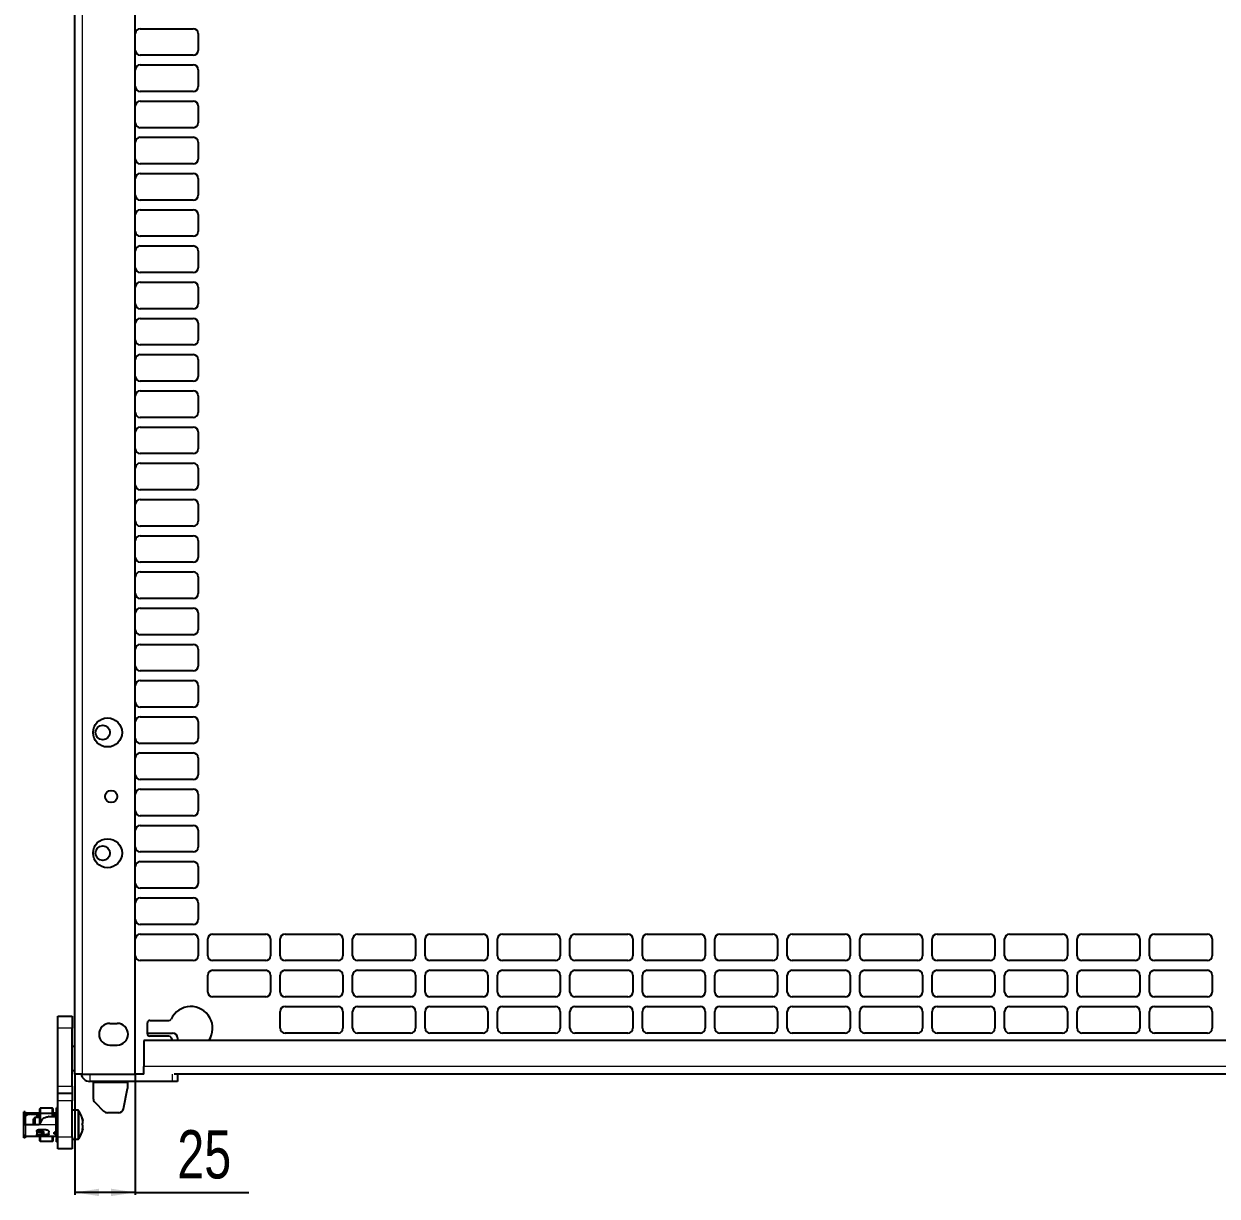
# Model space of a CAD drawing. Header units: millimetres. Extents: x -1019 to 1271, y -273 to 1986.
# Drawn here: x 299 to 793.1, y -117.3 to 368.2 of the extents above; entities that cross this region are included whole.
import ezdxf

# ---------------------------------------------------------------- set-up
doc = ezdxf.new("R2010")
doc.units = ezdxf.units.MM
doc.layers.add('FORMAT', color=7, linetype='Continuous')
doc.styles.add('SLDTEXTSTYLE0', font='TXT', dxfattribs={"width": 0.75})
doc.dimstyles.new('SLDDIMSTYLE0', dxfattribs={"dimtxt": 20, "dimasz": 10, "dimexe": 0, "dimexo": 0.0625, "dimgap": 5, "dimtad": 2, "dimdec": 1, "dimrnd": 1e-09, "dimzin": 12, "dimdsep": 46, "dimtxsty": 'SLDTEXTSTYLE0', "dimsah": 1, "dimcen": 0.09, "dimadec": 0, "dimazin": 3, "dimtfac": 1, "dimtofl": 0, "dimtmove": 0, "dimatfit": 3, "dimfxl": 0, "dimfrac": 2, "dimtolj": 1, "dimtzin": 12, "dimarcsym": 0})

# ---------------------------------------------------------------- blocks, each defined once
blk = doc.blocks.new('_D_7')
at = {"layer": 'FORMAT'}
for p, q in [((320.11, -66.76), (320.11, -116.75)), ((345.11, -66.76), (345.11, -116.75)), ((345.11, -115.75), (320.11, -115.75)), ((345.11, -115.75), (392.06, -115.75))]:
    blk.add_line(p, q, dxfattribs=at)
for points in [[(320.11, -115.75), (330.11, -117.29), (330.11, -114.21)], [(345.11, -115.75), (335.11, -114.21), (335.11, -117.29)]]:
    blk.add_solid(points, dxfattribs=at)
at = {"layer": 'FORMAT', "insert": (362.51, -89.97), "char_height": 20, "attachment_point": 1, "style": 'SLDTEXTSTYLE0'}
blk.add_mtext('25', dxfattribs=at)

msp = doc.modelspace()

# ---------------------------------------------------------------- linework, layer by layer
at = {"color": 7, "linetype": 'Continuous', "lineweight": 25}
for p, q in [((320.11, -66.75), (320.11, 1816.25)), ((345.11, -66.75), (345.11, 1787.05)), ((347.11, 366.25), (369.11, 366.25)), ((371.11, 364.25), (371.11, 357.25)), ((369.11, 355.25), (347.11, 355.25)), ((347.11, 351.25), (369.11, 351.25)), ((371.11, 349.25), (371.11, 342.25)), ((369.11, 340.25), (347.11, 340.25)), ((347.11, 336.25), (369.11, 336.25)), ((371.11, 334.25), (371.11, 327.25)), ((369.11, 325.25), (347.11, 325.25)), ((347.11, 321.25), (369.11, 321.25)), ((371.11, 319.25), (371.11, 312.25)), ((369.11, 310.25), (347.11, 310.25)), ((347.11, 306.25), (369.11, 306.25)), ((371.11, 304.25), (371.11, 297.25)), ((369.11, 295.25), (347.11, 295.25)), ((347.11, 291.25), (369.11, 291.25)), ((371.11, 289.25), (371.11, 282.25)), ((369.11, 280.25), (347.11, 280.25)), ((347.11, 276.25), (369.11, 276.25)), ((371.11, 274.25), (371.11, 267.25)), ((369.11, 265.25), (347.11, 265.25)), ((347.11, 261.25), (369.11, 261.25)), ((371.11, 259.25), (371.11, 252.25)), ((369.11, 250.25), (347.11, 250.25)), ((347.11, 246.25), (369.11, 246.25)), ((371.11, 244.25), (371.11, 237.25)), ((369.11, 235.25), (347.11, 235.25)), ((347.11, 231.25), (369.11, 231.25)), ((371.11, 229.25), (371.11, 222.25)), ((369.11, 220.25), (347.11, 220.25)), ((347.11, 216.25), (369.11, 216.25)), ((371.11, 214.25), (371.11, 207.25)), ((369.11, 205.25), (347.11, 205.25)), ((347.11, 201.25), (369.11, 201.25)), ((371.11, 199.25), (371.11, 192.25)), ((369.11, 190.25), (347.11, 190.25)), ((347.11, 186.25), (369.11, 186.25)), ((371.11, 184.25), (371.11, 177.25)), ((369.11, 175.25), (347.11, 175.25)), ((347.11, 171.25), (369.11, 171.25)), ((371.11, 169.25), (371.11, 162.25)), ((369.11, 160.25), (347.11, 160.25)), ((347.11, 156.25), (369.11, 156.25)), ((371.11, 154.25), (371.11, 147.25)), ((369.11, 145.25), (347.11, 145.25)), ((347.11, 141.25), (369.11, 141.25)), ((371.11, 139.25), (371.11, 132.25)), ((369.11, 130.25), (347.11, 130.25)), ((347.11, 126.25), (369.11, 126.25)), ((371.11, 124.25), (371.11, 117.25)), ((369.11, 115.25), (347.11, 115.25)), ((347.11, 111.25), (369.11, 111.25)), ((371.11, 109.25), (371.11, 102.25)), ((369.11, 100.25), (347.11, 100.25)), ((347.11, 96.25), (369.11, 96.25)), ((371.11, 94.25), (371.11, 87.25)), ((369.11, 85.25), (347.11, 85.25)), ((347.11, 81.25), (369.11, 81.25)), ((371.11, 79.25), (371.11, 72.25)), ((369.11, 70.25), (347.11, 70.25)), ((347.11, 66.25), (369.11, 66.25)), ((371.11, 64.25), (371.11, 57.25)), ((369.11, 55.25), (347.11, 55.25)), ((347.11, 51.25), (369.11, 51.25)), ((371.11, 49.25), (371.11, 42.25)), ((369.11, 40.25), (347.11, 40.25)), ((347.11, 36.25), (369.11, 36.25)), ((371.11, 34.25), (371.11, 27.25)), ((369.11, 25.25), (347.11, 25.25)), ((347.11, 21.25), (369.11, 21.25)), ((371.11, 19.25), (371.11, 12.25)), ((369.11, 10.25), (347.11, 10.25)), ((347.11, 6.25), (369.11, 6.25)), ((371.11, 4.25), (371.11, -2.75)), ((369.11, -4.75), (347.11, -4.75)), ((347.11, -8.75), (369.11, -8.75)), ((377.11, -8.75), (399.11, -8.75)), ((407.11, -8.75), (429.11, -8.75)), ((437.11, -8.75), (459.11, -8.75)), ((467.11, -8.75), (489.11, -8.75)), ((497.11, -8.75), (519.11, -8.75)), ((527.11, -8.75), (549.11, -8.75)), ((557.11, -8.75), (579.11, -8.75)), ((587.11, -8.75), (609.11, -8.75)), ((617.11, -8.75), (639.11, -8.75)), ((647.11, -8.75), (669.11, -8.75)), ((677.11, -8.75), (699.11, -8.75)), ((707.11, -8.75), (729.11, -8.75)), ((737.11, -8.75), (759.11, -8.75)), ((767.11, -8.75), (789.11, -8.75)), ((371.11, -10.75), (371.11, -17.75)), ((375.11, -17.75), (375.11, -10.75)), ((401.11, -10.75), (401.11, -17.75)), ((405.11, -17.75), (405.11, -10.75)), ((431.11, -10.75), (431.11, -17.75)), ((435.11, -17.75), (435.11, -10.75)), ((461.11, -10.75), (461.11, -17.75)), ((465.11, -17.75), (465.11, -10.75)), ((491.11, -10.75), (491.11, -17.75)), ((495.11, -17.75), (495.11, -10.75)), ((521.11, -10.75), (521.11, -17.75)), ((525.11, -17.75), (525.11, -10.75)), ((551.11, -10.75), (551.11, -17.75)), ((555.11, -17.75), (555.11, -10.75)), ((581.11, -10.75), (581.11, -17.75)), ((585.11, -17.75), (585.11, -10.75)), ((611.11, -10.75), (611.11, -17.75)), ((615.11, -17.75), (615.11, -10.75)), ((641.11, -10.75), (641.11, -17.75)), ((645.11, -17.75), (645.11, -10.75)), ((671.11, -10.75), (671.11, -17.75)), ((675.11, -17.75), (675.11, -10.75)), ((701.11, -10.75), (701.11, -17.75)), ((705.11, -17.75), (705.11, -10.75)), ((731.11, -10.75), (731.11, -17.75)), ((735.11, -17.75), (735.11, -10.75)), ((761.11, -10.75), (761.11, -17.75)), ((765.11, -17.75), (765.11, -10.75)), ((791.11, -10.75), (791.11, -17.75)), ((369.11, -19.75), (347.11, -19.75)), ((399.11, -19.75), (377.11, -19.75)), ((429.11, -19.75), (407.11, -19.75)), ((459.11, -19.75), (437.11, -19.75)), ((489.11, -19.75), (467.11, -19.75)), ((519.11, -19.75), (497.11, -19.75)), ((549.11, -19.75), (527.11, -19.75)), ((579.11, -19.75), (557.11, -19.75)), ((609.11, -19.75), (587.11, -19.75)), ((639.11, -19.75), (617.11, -19.75)), ((669.11, -19.75), (647.11, -19.75)), ((699.11, -19.75), (677.11, -19.75)), ((729.11, -19.75), (707.11, -19.75)), ((759.11, -19.75), (737.11, -19.75)), ((789.11, -19.75), (767.11, -19.75)), ((377.11, -23.75), (399.11, -23.75)), ((407.11, -23.75), (429.11, -23.75)), ((437.11, -23.75), (459.11, -23.75)), ((467.11, -23.75), (489.11, -23.75)), ((497.11, -23.75), (519.11, -23.75)), ((527.11, -23.75), (549.11, -23.75)), ((557.11, -23.75), (579.11, -23.75)), ((587.11, -23.75), (609.11, -23.75)), ((617.11, -23.75), (639.11, -23.75)), ((647.11, -23.75), (669.11, -23.75)), ((677.11, -23.75), (699.11, -23.75)), ((707.11, -23.75), (729.11, -23.75)), ((737.11, -23.75), (759.11, -23.75)), ((767.11, -23.75), (789.11, -23.75)), ((375.11, -32.75), (375.11, -25.75)), ((401.11, -25.75), (401.11, -32.75)), ((405.11, -32.75), (405.11, -25.75)), ((431.11, -25.75), (431.11, -32.75)), ((435.11, -32.75), (435.11, -25.75)), ((461.11, -25.75), (461.11, -32.75)), ((465.11, -32.75), (465.11, -25.75)), ((491.11, -25.75), (491.11, -32.75)), ((495.11, -32.75), (495.11, -25.75)), ((521.11, -25.75), (521.11, -32.75)), ((525.11, -32.75), (525.11, -25.75)), ((551.11, -25.75), (551.11, -32.75)), ((555.11, -32.75), (555.11, -25.75)), ((581.11, -25.75), (581.11, -32.75)), ((585.11, -32.75), (585.11, -25.75)), ((611.11, -25.75), (611.11, -32.75)), ((615.11, -32.75), (615.11, -25.75)), ((641.11, -25.75), (641.11, -32.75)), ((645.11, -32.75), (645.11, -25.75)), ((671.11, -25.75), (671.11, -32.75)), ((675.11, -32.75), (675.11, -25.75)), ((701.11, -25.75), (701.11, -32.75)), ((705.11, -32.75), (705.11, -25.75)), ((731.11, -25.75), (731.11, -32.75)), ((735.11, -32.75), (735.11, -25.75)), ((761.11, -25.75), (761.11, -32.75)), ((765.11, -32.75), (765.11, -25.75)), ((791.11, -25.75), (791.11, -32.75)), ((399.11, -34.75), (377.11, -34.75)), ((429.11, -34.75), (407.11, -34.75)), ((407.11, -38.75), (429.11, -38.75)), ((459.11, -34.75), (437.11, -34.75)), ((437.11, -38.75), (459.11, -38.75)), ((489.11, -34.75), (467.11, -34.75)), ((467.11, -38.75), (489.11, -38.75)), ((519.11, -34.75), (497.11, -34.75)), ((497.11, -38.75), (519.11, -38.75)), ((549.11, -34.75), (527.11, -34.75)), ((527.11, -38.75), (549.11, -38.75)), ((579.11, -34.75), (557.11, -34.75)), ((557.11, -38.75), (579.11, -38.75)), ((609.11, -34.75), (587.11, -34.75)), ((587.11, -38.75), (609.11, -38.75)), ((639.11, -34.75), (617.11, -34.75)), ((617.11, -38.75), (639.11, -38.75)), ((669.11, -34.75), (647.11, -34.75)), ((647.11, -38.75), (669.11, -38.75)), ((699.11, -34.75), (677.11, -34.75)), ((677.11, -38.75), (699.11, -38.75)), ((729.11, -34.75), (707.11, -34.75)), ((707.11, -38.75), (729.11, -38.75)), ((759.11, -34.75), (737.11, -34.75)), ((737.11, -38.75), (759.11, -38.75)), ((789.11, -34.75), (767.11, -34.75)), ((767.11, -38.75), (789.11, -38.75)), ((312.96, -42.75), (318.96, -42.75)), ((312.96, -47.75), (312.96, -42.75)), ((318.96, -42.75), (318.96, -47.75)), ((405.11, -47.75), (405.11, -40.75)), ((431.11, -40.75), (431.11, -47.75)), ((435.11, -47.75), (435.11, -40.75)), ((461.11, -40.75), (461.11, -47.75)), ((465.11, -47.75), (465.11, -40.75)), ((491.11, -40.75), (491.11, -47.75)), ((495.11, -47.75), (495.11, -40.75)), ((521.11, -40.75), (521.11, -47.75)), ((525.11, -47.75), (525.11, -40.75)), ((551.11, -40.75), (551.11, -47.75)), ((555.11, -47.75), (555.11, -40.75)), ((581.11, -40.75), (581.11, -47.75)), ((585.11, -47.75), (585.11, -40.75)), ((611.11, -40.75), (611.11, -47.75)), ((615.11, -47.75), (615.11, -40.75)), ((641.11, -40.75), (641.11, -47.75)), ((645.11, -47.75), (645.11, -40.75)), ((671.11, -40.75), (671.11, -47.75)), ((675.11, -47.75), (675.11, -40.75)), ((701.11, -40.75), (701.11, -47.75)), ((705.11, -47.75), (705.11, -40.75)), ((731.11, -40.75), (731.11, -47.75)), ((735.11, -47.75), (735.11, -40.75)), ((761.11, -40.75), (761.11, -47.75)), ((765.11, -47.75), (765.11, -40.75)), ((791.11, -40.75), (791.11, -47.75)), ((312.96, -71.75), (312.96, -47.75)), ((318.96, -71.75), (318.96, -47.75)), ((334.61, -45.75), (337.61, -45.75)), ((350.11, -50.01), (350.11, -45.51)), ((351.11, -44.51), (359.06, -44.51)), ((1177.61, -52.76), (348.61, -52.76)), ((348.61, -52.76), (348.61, -63.66)), ((350.11, -49.75), (360.56, -49.75)), ((359.06, -51.01), (351.11, -51.01)), ((360.63, -52.76), (359.96, -51.59)), ((362.56, -51.75), (362.56, -52.76)), ((429.11, -49.75), (407.11, -49.75)), ((459.11, -49.75), (437.11, -49.75)), ((489.11, -49.75), (467.11, -49.75)), ((519.11, -49.75), (497.11, -49.75)), ((549.11, -49.75), (527.11, -49.75)), ((579.11, -49.75), (557.11, -49.75)), ((609.11, -49.75), (587.11, -49.75)), ((639.11, -49.75), (617.11, -49.75)), ((669.11, -49.75), (647.11, -49.75)), ((699.11, -49.75), (677.11, -49.75)), ((729.11, -49.75), (707.11, -49.75)), ((759.11, -49.75), (737.11, -49.75)), ((789.11, -49.75), (767.11, -49.75)), ((320.11, -55.25), (318.96, -55.25)), ((334.61, -54.75), (337.61, -54.75)), ((348.61, -66.76), (348.61, -63.66)), ((318.96, -65.25), (320.11, -65.25)), ((323.21, -66.75), (320.11, -66.75)), ((323.21, -66.75), (345.11, -66.75)), ((348.61, -66.75), (345.11, -66.75)), ((1164.53, -66.76), (361.18, -66.76)), ((362.56, -66.76), (362.56, -69.75)), ((312.96, -74.75), (312.96, -71.75)), ((318.96, -71.75), (318.96, -74.75)), ((360.56, -69.75), (326.21, -69.75)), ((327.71, -69.75), (327.71, -70.35)), ((327.71, -70.35), (327.71, -76.92)), ((340.18, -81.14), (341.86, -72.75)), ((341.86, -69.75), (341.86, -70.35)), ((341.86, -70.35), (341.86, -72.75)), ((362.56, -69.75), (360.56, -69.75)), ((318.96, -74.75), (312.96, -74.75)), ((312.96, -77.75), (312.96, -74.75)), ((312.96, -92.75), (312.96, -77.75)), ((318.96, -74.75), (318.96, -77.75)), ((318.96, -92.75), (318.96, -77.75)), ((328.29, -78.34), (332.12, -82.17)), ((298.96, -85.93), (298.96, -82.32)), ((299.46, -82.32), (298.96, -82.32)), ((299.46, -82.32), (299.46, -85.93)), ((301.66, -82.9), (299.66, -82.9)), ((300.16, -83.36), (299.66, -83.36)), ((299.66, -83.36), (299.66, -83.81)), ((299.66, -83.81), (300.16, -83.81)), ((300.16, -83.81), (300.16, -83.36)), ((301.66, -83.4), (301.66, -82.9)), ((305.56, -82.9), (301.66, -82.9)), ((301.66, -83.4), (305.56, -83.4)), ((304.86, -83.81), (305.56, -83.81)), ((305.67, -80.91), (305.56, -81.14)), ((305.56, -83.09), (305.56, -81.14)), ((305.67, -83.06), (305.56, -83.09)), ((305.56, -85.75), (305.56, -83.09)), ((305.67, -80.91), (305.67, -83.06)), ((310.76, -80.91), (305.67, -80.91)), ((310.76, -83.06), (305.67, -83.06)), ((305.67, -83.06), (305.67, -85.75)), ((310.76, -83.06), (310.76, -80.91)), ((310.96, -81.04), (310.76, -80.91)), ((310.96, -83.07), (310.76, -83.06)), ((310.76, -84.25), (310.76, -83.06)), ((310.96, -81.04), (310.96, -83.07)), ((312.26, -82.9), (310.96, -82.9)), ((310.96, -83.07), (310.96, -84.25)), ((310.96, -83.4), (312.26, -83.4)), ((312.16, -83.6), (310.96, -83.6)), ((312.16, -83.6), (312.16, -84.63)), ((312.96, -80.65), (312.46, -80.65)), ((312.46, -85.91), (312.46, -80.65)), ((321.28, -81.75), (318.96, -81.75)), ((338.22, -82.75), (333.54, -82.75)), ((299.46, -85.93), (298.96, -85.93)), ((298.96, -87.62), (298.96, -85.93)), ((299.46, -87.62), (298.96, -87.62)), ((298.96, -87.75), (298.96, -87.62)), ((299.66, -87.75), (298.96, -87.75)), ((298.96, -91.9), (298.96, -87.75)), ((299.46, -85.93), (299.46, -87.62)), ((299.46, -87.62), (299.46, -87.75)), ((305.26, -87.75), (299.66, -87.75)), ((303.46, -84.75), (302.96, -85.25)), ((302.96, -87.75), (302.96, -85.25)), ((305.56, -84.75), (303.46, -84.75)), ((303.46, -84.75), (303.46, -87.75)), ((304.36, -84.05), (304.36, -84.21)), ((304.36, -84.21), (305.56, -84.09)), ((304.36, -84.21), (304.36, -84.75)), ((306.41, -85.75), (305.26, -87.75)), ((305.67, -85.75), (305.56, -85.75)), ((305.56, -87.23), (305.56, -85.75)), ((306.41, -85.75), (305.67, -85.75)), ((305.67, -85.75), (305.67, -87.03)), ((309.36, -84.25), (311.51, -84.25)), ((312.16, -84.3), (312.26, -84.3)), ((312.46, -84.75), (312.22, -84.75)), ((312.26, -85), (312.26, -87.75)), ((312.46, -86.31), (312.26, -86.3)), ((312.46, -87.75), (312.26, -87.75)), ((312.46, -85.91), (312.96, -85.91)), ((312.46, -86.45), (312.46, -85.91)), ((312.96, -86.45), (312.46, -86.45)), ((312.46, -92.07), (312.46, -87.75)), ((312.46, -87.75), (312.96, -87.75)), ((298.96, -93.18), (298.96, -91.9)), ((299.46, -93.18), (298.96, -93.18)), ((299.46, -92.57), (299.46, -93.18)), ((301.66, -92.6), (299.66, -92.6)), ((312.26, -92.6), (301.66, -92.6)), ((304.36, -90.57), (304.36, -90.24)), ((304.36, -90.57), (304.36, -91.7)), ((304.36, -91.91), (304.36, -91.7)), ((308.16, -89.8), (304.86, -89.8)), ((308.16, -92.15), (304.86, -92.15)), ((305.56, -90.53), (305.56, -89.8)), ((305.56, -94.37), (305.56, -92.6)), ((305.67, -89.8), (305.67, -90.57)), ((305.67, -92.6), (305.67, -94.6)), ((306.44, -91.7), (308.16, -91.7)), ((307.24, -90.81), (307.01, -90.51)), ((307.29, -90.95), (307.29, -90.97)), ((309.36, -91.5), (309.36, -90.83)), ((310.76, -94.6), (310.76, -92.6)), ((310.96, -92.6), (310.96, -94.47)), ((311.46, -91.24), (311.46, -91.12)), ((312.01, -90.71), (312.26, -90.71)), ((312.01, -91.2), (312.26, -91.2)), ((312.01, -91.6), (312.26, -91.6)), ((312.16, -90.71), (312.16, -91.2)), ((312.16, -90.75), (312.42, -90.75)), ((312.96, -92.07), (312.46, -92.07)), ((312.46, -92.07), (312.46, -93.39)), ((312.96, -93.39), (312.46, -93.39)), ((312.46, -94.85), (312.46, -93.39)), ((312.96, -97.75), (312.96, -92.75)), ((318.96, -92.75), (318.96, -97.75)), ((318.96, -93.75), (321.28, -93.75)), ((305.56, -94.37), (305.67, -94.6)), ((310.76, -94.6), (305.67, -94.6)), ((310.76, -94.6), (310.96, -94.47)), ((312.46, -94.85), (312.96, -94.85)), ((318.96, -97.75), (312.96, -97.75))]:
    msp.add_line(p, q, dxfattribs=at)
at = {"color": 8, "linetype": 'Continuous', "lineweight": 18}
for p, q in [((323.21, -66.75), (323.21, 1787.05)), ((318.96, -47.75), (312.96, -47.75)), ((1177.61, -63.66), (348.61, -63.66)), ((326.21, -66.75), (326.21, -69.75)), ((360.56, -69.75), (360.56, -66.76)), ((312.96, -71.75), (318.96, -71.75)), ((341.86, -70.35), (327.71, -70.35)), ((318.96, -77.75), (312.96, -77.75)), ((312.26, -84.3), (312.26, -83.4)), ((321.28, -81.75), (321.28, -84.19)), ((321.72, -81.98), (321.72, -84.33)), ((299.66, -84.01), (299.66, -87.75)), ((299.66, -87.75), (299.66, -92.6)), ((312.26, -87.75), (305.26, -87.75)), ((312.26, -90.71), (312.26, -87.75)), ((321.28, -84.19), (321.28, -93.75)), ((321.72, -84.33), (321.72, -93.52)), ((304.86, -91.7), (304.86, -92.15)), ((308.16, -92.15), (308.16, -91.7)), ((312.01, -91.2), (312.01, -91.6)), ((312.26, -92.6), (312.26, -91.6)), ((312.96, -92.75), (318.96, -92.75))]:
    msp.add_line(p, q, dxfattribs=at)
at = {"color": 7, "linetype": 'Continuous', "lineweight": 25, "flags": 128}
for points in [[(299.66, -82.9), (299.52, -82.92), (299.46, -82.93)], [(312.46, -83.37), (312.4, -83.39), (312.26, -83.4)], [(312.46, -84.28), (312.4, -84.29), (312.26, -84.3)], [(312.16, -90.88), (312.2, -90.79), (312.22, -90.75)], [(312.46, -90.83), (312.45, -90.8), (312.44, -90.78), (312.43, -90.76), (312.4, -90.74), (312.37, -90.73), (312.34, -90.71), (312.3, -90.71), (312.26, -90.71)], [(312.46, -91.23), (312.4, -91.21), (312.26, -91.2)]]:
    msp.add_lwpolyline(points, dxfattribs=at)
at = {"color": 7, "linetype": 'Continuous', "lineweight": 25}
for centre, radius in [((333.61, 74.75), 6), ((331.61, 74.75), 3), ((335.11, 48.25), 2.5), ((333.61, 24.75), 6), ((331.61, 24.75), 3)]:
    msp.add_circle(centre, radius, dxfattribs=at)
for centre, radius, start, end in [((347.11, 364.25), 2, 90, 180), ((369.11, 364.25), 2, 0, 90), ((347.11, 357.25), 2, 180, 270), ((369.11, 357.25), 2, 270, 0), ((347.11, 349.25), 2, 90, 180), ((369.11, 349.25), 2, 0, 90), ((347.11, 342.25), 2, 180, 270), ((369.11, 342.25), 2, 270, 0), ((347.11, 334.25), 2, 90, 180), ((369.11, 334.25), 2, 0, 90), ((347.11, 327.25), 2, 180, 270), ((369.11, 327.25), 2, 270, 0), ((347.11, 319.25), 2, 90, 180), ((369.11, 319.25), 2, 0, 90), ((347.11, 312.25), 2, 180, 270), ((369.11, 312.25), 2, 270, 0), ((347.11, 304.25), 2, 90, 180), ((369.11, 304.25), 2, 0, 90), ((347.11, 297.25), 2, 180, 270), ((369.11, 297.25), 2, 270, 0), ((347.11, 289.25), 2, 90, 180), ((369.11, 289.25), 2, 0, 90), ((347.11, 282.25), 2, 180, 270), ((369.11, 282.25), 2, 270, 0), ((347.11, 274.25), 2, 90, 180), ((369.11, 274.25), 2, 0, 90), ((347.11, 267.25), 2, 180, 270), ((369.11, 267.25), 2, 270, 0), ((347.11, 259.25), 2, 90, 180), ((369.11, 259.25), 2, 0, 90), ((347.11, 252.25), 2, 180, 270), ((369.11, 252.25), 2, 270, 0), ((347.11, 244.25), 2, 90, 180), ((369.11, 244.25), 2, 0, 90), ((347.11, 237.25), 2, 180, 270), ((369.11, 237.25), 2, 270, 0), ((347.11, 229.25), 2, 90, 180), ((369.11, 229.25), 2, 0, 90), ((347.11, 222.25), 2, 180, 270), ((369.11, 222.25), 2, 270, 0), ((347.11, 214.25), 2, 90, 180), ((369.11, 214.25), 2, 0, 90), ((347.11, 207.25), 2, 180, 270), ((369.11, 207.25), 2, 270, 0), ((347.11, 199.25), 2, 90, 180), ((369.11, 199.25), 2, 0, 90), ((347.11, 192.25), 2, 180, 270), ((369.11, 192.25), 2, 270, 0), ((347.11, 184.25), 2, 90, 180), ((369.11, 184.25), 2, 0, 90), ((347.11, 177.25), 2, 180, 270), ((369.11, 177.25), 2, 270, 0), ((347.11, 169.25), 2, 90, 180), ((369.11, 169.25), 2, 0, 90), ((347.11, 162.25), 2, 180, 270), ((369.11, 162.25), 2, 270, 0), ((347.11, 154.25), 2, 90, 180), ((369.11, 154.25), 2, 0, 90), ((347.11, 147.25), 2, 180, 270), ((369.11, 147.25), 2, 270, 0), ((347.11, 139.25), 2, 90, 180), ((369.11, 139.25), 2, 0, 90), ((347.11, 132.25), 2, 180, 270), ((369.11, 132.25), 2, 270, 0), ((347.11, 124.25), 2, 90, 180), ((369.11, 124.25), 2, 0, 90), ((347.11, 117.25), 2, 180, 270), ((369.11, 117.25), 2, 270, 0), ((347.11, 109.25), 2, 90, 180), ((369.11, 109.25), 2, 0, 90), ((347.11, 102.25), 2, 180, 270), ((369.11, 102.25), 2, 270, 0), ((347.11, 94.25), 2, 90, 180), ((369.11, 94.25), 2, 0, 90), ((347.11, 87.25), 2, 180, 270), ((369.11, 87.25), 2, 270, 0), ((347.11, 79.25), 2, 90, 180), ((369.11, 79.25), 2, 0, 90), ((347.11, 72.25), 2, 180, 270), ((369.11, 72.25), 2, 270, 0), ((347.11, 64.25), 2, 90, 180), ((369.11, 64.25), 2, 0, 90), ((347.11, 57.25), 2, 180, 270), ((369.11, 57.25), 2, 270, 0), ((347.11, 49.25), 2, 90, 180), ((369.11, 49.25), 2, 0, 90), ((347.11, 42.25), 2, 180, 270), ((369.11, 42.25), 2, 270, 0), ((347.11, 34.25), 2, 90, 180), ((369.11, 34.25), 2, 0, 90), ((347.11, 27.25), 2, 180, 270), ((369.11, 27.25), 2, 270, 0), ((347.11, 19.25), 2, 90, 180), ((369.11, 19.25), 2, 0, 90), ((347.11, 12.25), 2, 180, 270), ((369.11, 12.25), 2, 270, 0), ((347.11, 4.25), 2, 90, 180), ((369.11, 4.25), 2, 0, 90), ((347.11, -2.75), 2, 180, 270), ((369.11, -2.75), 2, 270, 0), ((347.11, -10.75), 2, 90, 180), ((369.11, -10.75), 2, 0, 90), ((377.11, -10.75), 2, 90, 180), ((399.11, -10.75), 2, 0, 90), ((407.11, -10.75), 2, 90, 180), ((429.11, -10.75), 2, 0, 90), ((437.11, -10.75), 2, 90, 180), ((459.11, -10.75), 2, 0, 90), ((467.11, -10.75), 2, 90, 180), ((489.11, -10.75), 2, 0, 90), ((497.11, -10.75), 2, 90, 180), ((519.11, -10.75), 2, 0, 90), ((527.11, -10.75), 2, 90, 180), ((549.11, -10.75), 2, 0, 90), ((557.11, -10.75), 2, 90, 180), ((579.11, -10.75), 2, 0, 90), ((587.11, -10.75), 2, 90, 180), ((609.11, -10.75), 2, 0, 90), ((617.11, -10.75), 2, 90, 180), ((639.11, -10.75), 2, 0, 90), ((647.11, -10.75), 2, 90, 180), ((669.11, -10.75), 2, 360, 90), ((677.11, -10.75), 2, 90, 180), ((699.11, -10.75), 2, 0, 90), ((707.11, -10.75), 2, 90, 180), ((729.11, -10.75), 2, 0, 90), ((737.11, -10.75), 2, 90, 180), ((759.11, -10.75), 2, 0, 90), ((767.11, -10.75), 2, 90, 180), ((789.11, -10.75), 2, 0, 90), ((347.11, -17.75), 2, 180, 270), ((369.11, -17.75), 2, 270, 0), ((377.11, -17.75), 2, 180, 270), ((399.11, -17.75), 2, 270, 0), ((407.11, -17.75), 2, 180, 270), ((429.11, -17.75), 2, 270, 0), ((437.11, -17.75), 2, 180, 270), ((459.11, -17.75), 2, 270, 0), ((467.11, -17.75), 2, 180, 270), ((489.11, -17.75), 2, 270, 0), ((497.11, -17.75), 2, 180, 270), ((519.11, -17.75), 2, 270, 0), ((527.11, -17.75), 2, 180, 270), ((549.11, -17.75), 2, 270, 0), ((557.11, -17.75), 2, 180, 270), ((579.11, -17.75), 2, 270, 0), ((587.11, -17.75), 2, 180, 270), ((609.11, -17.75), 2, 270, 0), ((617.11, -17.75), 2, 180, 270), ((639.11, -17.75), 2, 270, 0), ((647.11, -17.75), 2, 180, 270), ((669.11, -17.75), 2, 270, 360), ((677.11, -17.75), 2, 180, 270), ((699.11, -17.75), 2, 270, 0), ((707.11, -17.75), 2, 180, 270), ((729.11, -17.75), 2, 270, 0), ((737.11, -17.75), 2, 180, 270), ((759.11, -17.75), 2, 270, 0), ((767.11, -17.75), 2, 180, 270), ((789.11, -17.75), 2, 270, 0), ((377.11, -25.75), 2, 90, 180), ((399.11, -25.75), 2, 0, 90), ((407.11, -25.75), 2, 90, 180), ((429.11, -25.75), 2, 0, 90), ((437.11, -25.75), 2, 90, 180), ((459.11, -25.75), 2, 0, 90), ((467.11, -25.75), 2, 90, 180), ((489.11, -25.75), 2, 0, 90), ((497.11, -25.75), 2, 90, 180), ((519.11, -25.75), 2, 0, 90), ((527.11, -25.75), 2, 90, 180), ((549.11, -25.75), 2, 0, 90), ((557.11, -25.75), 2, 90, 180), ((579.11, -25.75), 2, 0, 90), ((587.11, -25.75), 2, 90, 180), ((609.11, -25.75), 2, 0, 90), ((617.11, -25.75), 2, 90, 180), ((639.11, -25.75), 2, 0, 90), ((647.11, -25.75), 2, 90, 180), ((669.11, -25.75), 2, 0, 90), ((677.11, -25.75), 2, 90, 180), ((699.11, -25.75), 2, 0, 90), ((707.11, -25.75), 2, 90, 180), ((729.11, -25.75), 2, 0, 90), ((737.11, -25.75), 2, 90, 180), ((759.11, -25.75), 2, 0, 90), ((767.11, -25.75), 2, 90, 180), ((789.11, -25.75), 2, 0, 90), ((377.11, -32.75), 2, 180, 270), ((399.11, -32.75), 2, 270, 0), ((407.11, -32.75), 2, 180, 270), ((429.11, -32.75), 2, 270, 0), ((437.11, -32.75), 2, 180, 270), ((459.11, -32.75), 2, 270, 0), ((467.11, -32.75), 2, 180, 270), ((489.11, -32.75), 2, 270, 0), ((497.11, -32.75), 2, 180, 270), ((519.11, -32.75), 2, 270, 0), ((527.11, -32.75), 2, 180, 270), ((549.11, -32.75), 2, 270, 0), ((557.11, -32.75), 2, 180, 270), ((579.11, -32.75), 2, 270, 0), ((587.11, -32.75), 2, 180, 270), ((609.11, -32.75), 2, 270, 0), ((617.11, -32.75), 2, 180, 270), ((639.11, -32.75), 2, 270, 0), ((647.11, -32.75), 2, 180, 270), ((669.11, -32.75), 2, 270, 0), ((677.11, -32.75), 2, 180, 270), ((699.11, -32.75), 2, 270, 0), ((707.11, -32.75), 2, 180, 270), ((729.11, -32.75), 2, 270, 0), ((737.11, -32.75), 2, 180, 270), ((759.11, -32.75), 2, 270, 0), ((767.11, -32.75), 2, 180, 270), ((789.11, -32.75), 2, 270, 0), ((368.11, -47.76), 9, 326.251, 154.8493), ((407.11, -40.75), 2, 90, 180), ((429.11, -40.75), 2, 0, 90), ((437.11, -40.75), 2, 90, 180), ((459.11, -40.75), 2, 0, 90), ((467.11, -40.75), 2, 90, 180), ((489.11, -40.75), 2, 0, 90), ((497.11, -40.75), 2, 90, 180), ((519.11, -40.75), 2, 0, 90), ((527.11, -40.75), 2, 90, 180), ((549.11, -40.75), 2, 0, 90), ((557.11, -40.75), 2, 90, 180), ((579.11, -40.75), 2, 0, 90), ((587.11, -40.75), 2, 90, 180), ((609.11, -40.75), 2, 0, 90), ((617.11, -40.75), 2, 90, 180), ((639.11, -40.75), 2, 0, 90), ((647.11, -40.75), 2, 90, 180), ((669.11, -40.75), 2, 360, 90), ((677.11, -40.75), 2, 90, 180), ((699.11, -40.75), 2, 0, 90), ((707.11, -40.75), 2, 90, 180), ((729.11, -40.75), 2, 0, 90), ((737.11, -40.75), 2, 90, 180), ((759.11, -40.75), 2, 0, 90), ((767.11, -40.75), 2, 90, 180), ((789.11, -40.75), 2, 0, 90), ((359.06, -43.51), 1, 270, 334.8493), ((334.61, -50.25), 4.5, 90, 270), ((337.61, -50.25), 4.5, 270, 90), ((351.11, -45.51), 1, 90, 180), ((407.11, -47.75), 2, 180, 270), ((429.11, -47.75), 2, 270, 0), ((437.11, -47.75), 2, 180, 270), ((459.11, -47.75), 2, 270, 0), ((467.11, -47.75), 2, 180, 270), ((489.11, -47.75), 2, 270, 0), ((497.11, -47.75), 2, 180, 270), ((519.11, -47.75), 2, 270, 0), ((527.11, -47.75), 2, 180, 270), ((549.11, -47.75), 2, 270, 0), ((557.11, -47.75), 2, 180, 270), ((579.11, -47.75), 2, 270, 0), ((587.11, -47.75), 2, 180, 270), ((609.11, -47.75), 2, 270, 0), ((617.11, -47.75), 2, 180, 270), ((639.11, -47.75), 2, 270, 0), ((647.11, -47.75), 2, 180, 270), ((669.11, -47.75), 2, 270, 360), ((677.11, -47.75), 2, 180, 270), ((699.11, -47.75), 2, 270, 0), ((707.11, -47.75), 2, 180, 270), ((729.11, -47.75), 2, 270, 0), ((737.11, -47.75), 2, 180, 270), ((759.11, -47.75), 2, 270, 0), ((767.11, -47.75), 2, 180, 270), ((789.11, -47.75), 2, 270, 0), ((351.11, -50.01), 1, 180, 270), ((359.06, -52.01), 1, 25.1507, 90), ((360.56, -51.75), 2, 0, 90), ((326.21, -66.15), 3.6, 189.5941, 270), ((329.71, -76.92), 2, 180, 225), ((299.66, -83.6), 0.2, 90, 180), ((312.26, -82.7), 0.2, 270, 0), ((321.28, -82.29), 0.54, 35.2515, 90), ((313.56, -87.75), 10, 11.0263, 35.2515), ((333.54, -80.75), 2, 225, 270), ((338.22, -80.75), 2, 270, 348.6901), ((309.36, -85), 0.75, 90, 105.0484), ((311.51, -85), 0.75, 0, 90), ((312.36, -84.67), 0.0996, 305.5332, 356.0721), ((299.66, -91.9), 0.7, 180, 270), ((312.28, -91.78), 0.183, 7.3339, 95.8124), ((312.26, -92.8), 0.2, 0, 90), ((321.28, -93.21), 0.54, 270, 324.7485), ((313.56, -87.75), 10, 324.7485, 348.9291)]:
    msp.add_arc(centre, radius, start, end, dxfattribs=at)
for points, knots in [([(299.66, -82.9), (299.66, -82.94), (299.66, -83), (299.66, -83.25), (299.66, -83.36)], [0, 0, 0, 0, 0.559866, 1, 1, 1, 1]), ([(301.66, -82.9), (301.38, -82.94), (300.88, -83), (300.38, -83.25), (300.16, -83.36)], [0, 0, 0, 0, 0.559911, 1, 1, 1, 1]), ([(301.66, -83.4), (301.38, -83.43), (300.88, -83.47), (300.38, -83.71), (300.16, -83.81)], [0, 0, 0, 0, 0.559868, 1, 1, 1, 1]), ([(304.36, -84.05), (304.36, -84.02), (304.38, -83.96), (304.46, -83.89), (304.59, -83.84), (304.73, -83.81), (304.82, -83.81), (304.86, -83.81)], [0, 0, 0, 0, 0.214295, 0.42863, 0.64223, 0.856153, 1, 1, 1, 1]), ([(306.41, -85.75), (306.58, -85.54), (306.93, -85.09), (307.92, -84.62), (308.68, -84.41), (309.16, -84.28)], [0, 0, 0, 0, 0.254027, 0.526591, 1, 1, 1, 1]), ([(312.46, -84.98), (312.46, -84.99), (312.46, -85.01), (312.44, -85.04), (312.4, -85.07), (312.32, -85.08), (312.27, -85.09), (312.25, -85.09)], [0, 0, 0, 0, 0.187462, 0.362386, 0.517277, 0.750642, 1, 1, 1, 1]), ([(312.46, -86.04), (312.46, -86.05), (312.46, -86.07), (312.44, -86.09), (312.4, -86.11), (312.33, -86.11), (312.28, -86.1), (312.26, -86.1)], [0, 0, 0, 0, 0.195302, 0.377541, 0.538909, 0.761383, 1, 1, 1, 1]), ([(323.16, -90.01), (323.16, -90), (323.16, -89.99), (323.17, -89.93), (323.21, -89.74), (323.29, -89.38), (323.36, -88.94), (323.39, -88.53), (323.37, -88.11), (323.29, -87.85), (323.21, -87.64), (323.18, -87.55), (323.16, -87.5), (323.16, -87.46), (323.16, -87.43), (323.16, -87.4), (323.17, -87.35), (323.23, -87.23), (323.32, -87.1), (323.39, -86.84), (323.38, -86.43), (323.32, -85.96), (323.24, -85.56), (323.18, -85.31), (323.17, -85.23), (323.16, -85.2), (323.16, -85.18), (323.16, -85.18), (323.17, -85.19), (323.21, -85.29), (323.3, -85.53), (323.36, -85.78), (323.39, -85.91), (323.38, -85.89), (323.38, -85.89)], [0, 0, 0, 0, 0.003345, 0.008051, 0.021089, 0.079366, 0.148702, 0.192613, 0.236883, 0.333397, 0.365116, 0.38101, 0.389, 0.39245, 0.395936, 0.398929, 0.404202, 0.420534, 0.496786, 0.57371, 0.618848, 0.683268, 0.755446, 0.773497, 0.782566, 0.786215, 0.789905, 0.793055, 0.797819, 0.811366, 0.872185, 0.942602, 0.985944, 1, 1, 1, 1]), ([(304.36, -90.24), (304.36, -90.2), (304.38, -90.1), (304.46, -89.97), (304.59, -89.86), (304.73, -89.81), (304.82, -89.8), (304.86, -89.8)], [0, 0, 0, 0, 0.214373, 0.428779, 0.642592, 0.856666, 1, 1, 1, 1]), ([(304.36, -90.28), (304.79, -90.38), (305.38, -90.51), (306.19, -90.62), (306.48, -90.5), (306.63, -90.44)], [0, 0, 0, 0, 0.56666, 0.780905, 1, 1, 1, 1]), ([(304.36, -90.57), (304.86, -90.68), (305.53, -90.82), (306.42, -90.93), (306.73, -90.81), (306.88, -90.75)], [0, 0, 0, 0, 0.587693, 0.790818, 1, 1, 1, 1]), ([(304.36, -91.7), (304.86, -91.76), (305.53, -91.85), (306.42, -91.74), (306.73, -91.57), (306.88, -91.48)], [0, 0, 0, 0, 0.587693, 0.790818, 1, 1, 1, 1]), ([(304.86, -92.15), (304.8, -92.15), (304.69, -92.14), (304.54, -92.1), (304.43, -92.05), (304.37, -91.98), (304.36, -91.93), (304.36, -91.91)], [0, 0, 0, 0, 0.2144453, 0.4288931, 0.6432387, 0.8571881, 1, 1, 1, 1]), ([(306.63, -90.44), (306.68, -90.43), (306.78, -90.41), (306.9, -90.42), (306.95, -90.46), (306.97, -90.47)], [0, 0, 0, 0, 0.369126, 0.738256, 1, 1, 1, 1]), ([(307.29, -90.95), (307.28, -90.91), (307.27, -90.83), (307.2, -90.76), (307.09, -90.72), (306.97, -90.72), (306.9, -90.74), (306.88, -90.75)], [0, 0, 0, 0, 0.2258834, 0.4517668, 0.6776501, 0.9035238, 1, 1, 1, 1]), ([(306.88, -91.48), (306.93, -91.46), (307.03, -91.41), (307.15, -91.29), (307.24, -91.16), (307.28, -91.05), (307.29, -90.99), (307.29, -90.97)], [0, 0, 0, 0, 0.225867, 0.451734, 0.677598, 0.903479, 1, 1, 1, 1]), ([(307.01, -90.52), (307, -90.5), (306.99, -90.49), (306.97, -90.47), (306.97, -90.47)], [0, 0, 0, 0, 0.872289, 1, 1, 1, 1]), ([(308.16, -89.8), (308.29, -89.81), (308.56, -89.84), (308.92, -90.02), (309.19, -90.29), (309.34, -90.57), (309.35, -90.75), (309.36, -90.83)], [0, 0, 0, 0, 0.213238, 0.42649, 0.63916, 0.849598, 1, 1, 1, 1]), ([(308.16, -91.7), (308.29, -91.69), (308.56, -91.68), (308.92, -91.59), (309.19, -91.44), (309.34, -91.24), (309.35, -91.1), (309.36, -91.03)], [0, 0, 0, 0, 0.212875, 0.425767, 0.637937, 0.847353, 1, 1, 1, 1]), ([(309.36, -91.5), (309.35, -91.59), (309.32, -91.75), (309.12, -91.94), (308.82, -92.07), (308.49, -92.14), (308.26, -92.15), (308.16, -92.15)], [0, 0, 0, 0, 0.212833, 0.42585, 0.635542, 0.846587, 1, 1, 1, 1]), ([(311.46, -91.12), (311.46, -91.08), (311.48, -90.99), (311.57, -90.86), (311.71, -90.77), (311.86, -90.71), (311.97, -90.71), (312.01, -90.71)], [0, 0, 0, 0, 0.2143054, 0.4286504, 0.6422794, 0.8562229, 1, 1, 1, 1]), ([(312.01, -91.6), (311.95, -91.6), (311.82, -91.59), (311.66, -91.53), (311.53, -91.44), (311.47, -91.34), (311.46, -91.27), (311.46, -91.24)], [0, 0, 0, 0, 0.214393, 0.428789, 0.643061, 0.856854, 1, 1, 1, 1]), ([(311.5, -90.98), (311.52, -91.01), (311.57, -91.08), (311.71, -91.16), (311.86, -91.2), (311.97, -91.2), (312.01, -91.2)], [0, 0, 0, 0, 0.252501, 0.531568, 0.811143, 1, 1, 1, 1]), ([(323.37, -89.67), (323.38, -89.65), (323.39, -89.58), (323.37, -89.62), (323.3, -89.79), (323.23, -89.94), (323.2, -89.99), (323.18, -90.01), (323.17, -90.02), (323.16, -90.02), (323.16, -90.01), (323.16, -90.01)], [0, 0, 0, 0, 0.080401, 0.295603, 0.713246, 0.816348, 0.881908, 0.925057, 0.968454, 0.985778, 1, 1, 1, 1])]:
    msp.add_open_spline(points, degree=3, knots=knots, dxfattribs=at)
at = {"color": 8, "linetype": 'Continuous', "lineweight": 18}
msp.add_open_spline([(306.88, -90.75), (306.84, -90.7), (306.77, -90.62), (306.69, -90.51), (306.65, -90.46), (306.63, -90.44)], degree=3, knots=[0, 0, 0, 0, 0.502362, 0.815418, 1, 1, 1, 1], dxfattribs=at)

# ---------------------------------------------------------------- dimensions: what is measured, and where the dimension line sits
at = {"layer": 'FORMAT'}
dim = msp.add_linear_dim(base=(320.11, -115.75), p1=(345.11, -66.75), p2=(320.11, -66.75), dimstyle='SLDDIMSTYLE0', dxfattribs=at)
dim.commit()
dim.dimension.update_dxf_attribs({"geometry": '_D_7', "text_midpoint": (377.29, -115.75), "dimtype": 160})

doc.saveas('drawing.dxf')
